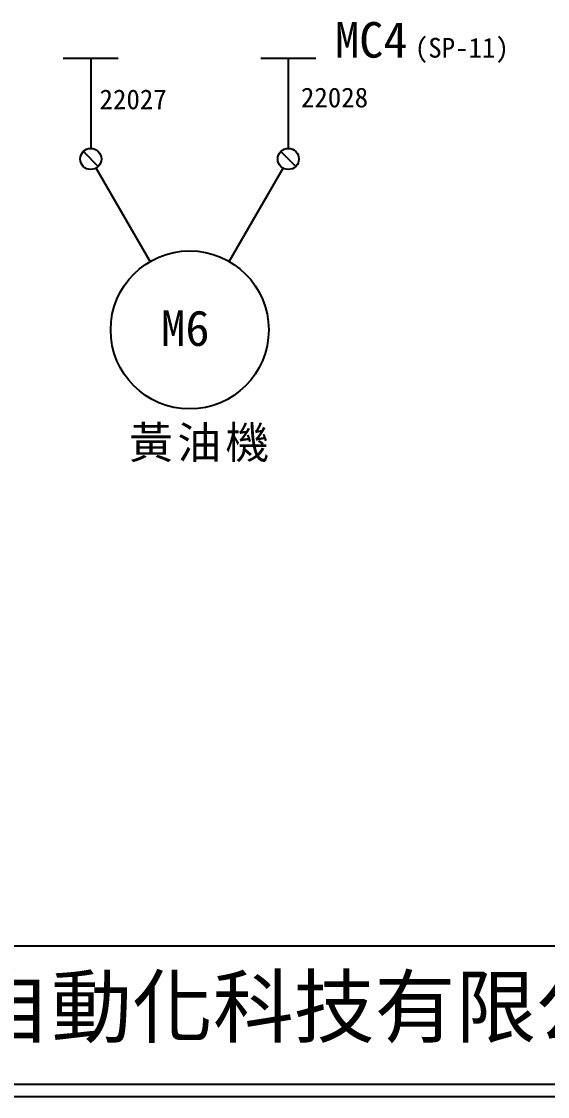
# Model space of a CAD drawing. Extents: x 10 to 297, y 3 to 207.
# Drawn here: x 70.1 to 123.4, y 3 to 111.8 of the extents above; entities that cross this region are included whole.
import ezdxf

# ---------------------------------------------------------------- set-up
doc = ezdxf.new("R2010")
doc.units = 0
doc.layers.get('0').update_dxf_attribs({"linetype": 'CONTINUOUS'})
doc.layers.add('圖框層', color=7, linetype='CONTINUOUS')
doc.layers.add('標尺寸層', color=3, linetype='CONTINUOUS')
doc.styles.add('STSL', font='kaiu.ttf')
doc.styles.add('標楷體', font='kaiu.ttf')

msp = doc.modelspace()

# ---------------------------------------------------------------- linework, layer by layer
at = {"color": 0}
for p, q in [((77.15, 101.69), (77.15, 98.94)), ((97.15, 101.69), (97.15, 98.94)), ((76.4, 98.62), (77.91, 97.11)), ((96.4, 98.62), (97.91, 97.11)), ((83.17, 87.49), (77.71, 96.95)), ((91.17, 87.49), (96.62, 96.94))]:
    msp.add_line(p, q, dxfattribs=at)
for centre, radius in [((77.15, 97.87), 1.07), ((97.15, 97.87), 1.07), ((87.17, 80.57), 8)]:
    msp.add_circle(centre, radius, dxfattribs=at)
at = {"layer": '圖框層', "color": 7}
for p, q in [((11.25, 18.25), (295.75, 18.25)), ((11.25, 4.25), (295.75, 4.25)), ((10, 3), (297, 3))]:
    msp.add_line(p, q, dxfattribs=at)
at = {"layer": '標尺寸層', "color": 7}
for p, q in [((74.37, 108.07), (79.93, 108.07)), ((77.15, 108.07), (77.15, 101.69)), ((94.36, 108.07), (99.93, 108.07)), ((97.15, 108.07), (97.15, 101.69))]:
    msp.add_line(p, q, dxfattribs=at)

# ---------------------------------------------------------------- texts
at = {"color": 0, "insert": (88.35, 70.8), "char_height": 3.25, "width": 24.1454, "attachment_point": 2, "style": '標楷體'}
msp.add_mtext('{\\T1.1;黃油機}', dxfattribs=at)
at = {"layer": '圖框層', "color": 7, "style": 'STSL'}
for s, height, p in [('MC4', 3.6, (101.88, 108.12)), ('(SP-11)', 2, (109.96, 108.12)), ('22027', 2, (78.04, 102.9)), ('22028', 2, (98.43, 103.09)), ('泓陞自動化科技有限公司', 6, (48.6, 9.08))]:
    msp.add_text(s, height=height, dxfattribs=at).set_placement(p)
at = {"layer": '圖框層', "color": 0, "style": 'STSL'}
msp.add_text('M6', height=3.6, dxfattribs=at).set_placement((84.28, 78.95))

doc.saveas('drawing.dxf')
